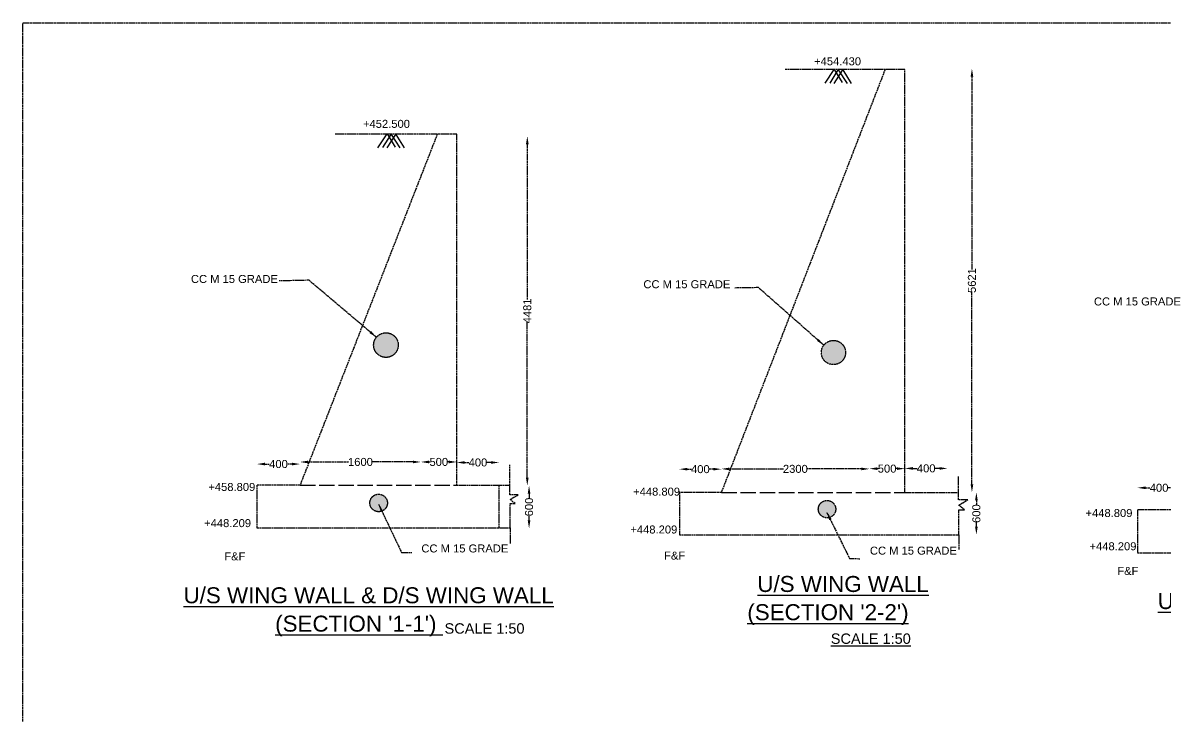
# Model space of a CAD drawing. Header units: millimetres. Extents: x -106493129 to -53243612, y 22134788 to 44283086.
# Drawn here: x -53256889 to -53249752, y 22139962 to 22144297 of the extents above; entities that cross this region are included whole.
import ezdxf

# ---------------------------------------------------------------- set-up
doc = ezdxf.new("R2010")
doc.units = ezdxf.units.MM
doc.header["$MEASUREMENT"] = 0
doc.linetypes.add('ACAD_ISO02W100', pattern=[15, 12, -3])
for name, color, linetype in [('DRAWING', 2, 'Continuous'), ('REF', 22, 'Continuous'), ('TEXT', 7, 'Continuous')]:
    doc.layers.add(name, color=color, linetype=linetype)
doc.styles.get("Standard").update_dxf_attribs({"font": 'arial.ttf', "height": 50})
doc.dimstyles.get("Standard").update_dxf_attribs({"dimtxt": 50, "dimasz": 50, "dimexe": 0.18, "dimexo": 0.0625, "dimgap": 0.09, "dimtad": 0, "dimdec": 0, "dimzin": 0, "dimdsep": 46, "dimtxsty": 'Standard', "dimcen": 0.09, "dimse1": 1, "dimse2": 1, "dimadec": 0, "dimazin": 0, "dimtfac": 1, "dimtdec": 0, "dimtofl": 0, "dimtmove": 0, "dimatfit": 3, "dimfxl": 1, "dimtolj": 1, "dimtzin": 0, "dimarcsym": 0})

# ---------------------------------------------------------------- blocks, each defined once
blk = doc.blocks.new('*D54')
at = {"layer": 'Defpoints', "color": 0, "linetype": 'ACAD_ISO02W100'}
for p in [(-53255425.9, 22141538.2), (-53255425.9, 22141405.1), (-53255157, 22141405.1)]:
    blk.add_point(p, dxfattribs=at)
at = {"layer": 'TEXT', "color": 0, "linetype": 'ACAD_ISO02W100', "lineweight": -2}
for p, q in [((-53255375.9, 22141538.2), (-53255347.7, 22141538.2)), ((-53255207, 22141538.2), (-53255235.2, 22141538.2))]:
    blk.add_line(p, q, dxfattribs=at)
at = {"layer": 'TEXT', "color": 0, "linetype": 'ACAD_ISO02W100'}
for points in [[(-53255375.9, 22141546.6), (-53255375.9, 22141529.9), (-53255425.9, 22141538.2)], [(-53255207, 22141546.6), (-53255207, 22141529.9), (-53255157, 22141538.2)]]:
    blk.add_solid(points, dxfattribs=at)
at = {"layer": 'TEXT', "color": 0, "linetype": 'ACAD_ISO02W100', "insert": (-53255291.4, 22141538.2), "char_height": 50, "attachment_point": 5}
blk.add_mtext('\\A1;400', dxfattribs=at)
blk = doc.blocks.new('*D55')
at = {"layer": 'Defpoints', "color": 0, "linetype": 'ACAD_ISO02W100'}
for p in [(-53254401.9, 22141551.1), (-53255157, 22141405.1), (-53254401.9, 22141405.1)]:
    blk.add_point(p, dxfattribs=at)
at = {"layer": 'TEXT', "color": 0, "linetype": 'ACAD_ISO02W100', "lineweight": -2}
for p, q in [((-53255107, 22141551.1), (-53254851.7, 22141551.1)), ((-53254451.9, 22141551.1), (-53254707.1, 22141551.1))]:
    blk.add_line(p, q, dxfattribs=at)
at = {"layer": 'TEXT', "color": 0, "linetype": 'ACAD_ISO02W100'}
for points in [[(-53255107, 22141559.4), (-53255107, 22141542.7), (-53255157, 22141551.1)], [(-53254451.9, 22141559.4), (-53254451.9, 22141542.7), (-53254401.9, 22141551.1)]]:
    blk.add_solid(points, dxfattribs=at)
at = {"layer": 'TEXT', "color": 0, "linetype": 'ACAD_ISO02W100', "insert": (-53254779.4, 22141551.1), "char_height": 50, "attachment_point": 5}
blk.add_mtext('\\A1;1600', dxfattribs=at)
blk = doc.blocks.new('*D56')
at = {"layer": 'Defpoints', "color": 0, "linetype": 'ACAD_ISO02W100'}
for p in [(-53254401.9, 22141551.1), (-53254177.7, 22141551.1), (-53254177.7, 22141551.1)]:
    blk.add_point(p, dxfattribs=at)
at = {"layer": 'TEXT', "color": 0, "linetype": 'ACAD_ISO02W100', "lineweight": -2}
for p, q in [((-53254351.9, 22141551.1), (-53254345, 22141551.1)), ((-53254227.7, 22141551.1), (-53254234.5, 22141551.1))]:
    blk.add_line(p, q, dxfattribs=at)
at = {"layer": 'TEXT', "color": 0, "linetype": 'ACAD_ISO02W100'}
for points in [[(-53254351.9, 22141559.4), (-53254351.9, 22141542.7), (-53254401.9, 22141551.1)], [(-53254227.7, 22141559.4), (-53254227.7, 22141542.7), (-53254177.7, 22141551.1)]]:
    blk.add_solid(points, dxfattribs=at)
at = {"layer": 'TEXT', "color": 0, "linetype": 'ACAD_ISO02W100', "insert": (-53254289.8, 22141551.1), "char_height": 50, "attachment_point": 5}
blk.add_mtext('\\A1;500', dxfattribs=at)
blk = doc.blocks.new('*D57')
at = {"layer": 'Defpoints', "color": 0, "linetype": 'ACAD_ISO02W100'}
for p in [(-53254177.7, 22141551.1), (-53253912.7, 22141547.8), (-53253912.7, 22141547.8)]:
    blk.add_point(p, dxfattribs=at)
at = {"layer": 'TEXT', "color": 0, "linetype": 'ACAD_ISO02W100', "lineweight": -2}
for p, q in [((-53254127.7, 22141547.8), (-53254101.4, 22141547.8)), ((-53253962.7, 22141547.8), (-53253988.9, 22141547.8))]:
    blk.add_line(p, q, dxfattribs=at)
at = {"layer": 'TEXT', "color": 0, "linetype": 'ACAD_ISO02W100'}
for points in [[(-53254127.7, 22141556.1), (-53254127.7, 22141539.5), (-53254177.7, 22141547.8)], [(-53253962.7, 22141556.1), (-53253962.7, 22141539.5), (-53253912.7, 22141547.8)]]:
    blk.add_solid(points, dxfattribs=at)
at = {"layer": 'TEXT', "color": 0, "linetype": 'ACAD_ISO02W100', "insert": (-53254045.2, 22141547.8), "char_height": 50, "attachment_point": 5}
blk.add_mtext('\\A1;400', dxfattribs=at)
blk = doc.blocks.new('*D58')
at = {"layer": 'Defpoints', "color": 0, "linetype": 'ACAD_ISO02W100'}
for p in [(-53253732.4, 22141403.5), (-53253727.5, 22141135.5), (-53253725.8, 22141135.5)]:
    blk.add_point(p, dxfattribs=at)
at = {"layer": 'TEXT', "color": 0, "linetype": 'ACAD_ISO02W100', "lineweight": -2}
for p, q in [((-53253725.8, 22141353.5), (-53253725.8, 22141324.9)), ((-53253725.8, 22141185.5), (-53253725.8, 22141214.1))]:
    blk.add_line(p, q, dxfattribs=at)
at = {"layer": 'TEXT', "color": 0, "linetype": 'ACAD_ISO02W100'}
for points in [[(-53253734.2, 22141353.5), (-53253717.5, 22141353.5), (-53253725.8, 22141403.5)], [(-53253734.2, 22141185.5), (-53253717.5, 22141185.5), (-53253725.8, 22141135.5)]]:
    blk.add_solid(points, dxfattribs=at)
at = {"layer": 'TEXT', "color": 0, "linetype": 'ACAD_ISO02W100', "insert": (-53253725.8, 22141269.5), "char_height": 50, "attachment_point": 5, "rotation": 90}
blk.add_mtext('\\A1;600', dxfattribs=at)
blk = doc.blocks.new('*D59')
at = {"layer": 'Defpoints', "color": 0, "linetype": 'ACAD_ISO02W100'}
for p in [(-53253746.1, 22143588.2), (-53253736.9, 22143588.2), (-53253725.8, 22141403.5)]:
    blk.add_point(p, dxfattribs=at)
at = {"layer": 'TEXT', "color": 0, "linetype": 'ACAD_ISO02W100', "lineweight": -2}
for p, q in [((-53253736.9, 22143538.2), (-53253736.9, 22142566.8)), ((-53253736.9, 22141453.5), (-53253736.9, 22142424.9))]:
    blk.add_line(p, q, dxfattribs=at)
at = {"layer": 'TEXT', "color": 0, "linetype": 'ACAD_ISO02W100'}
for points in [[(-53253745.3, 22143538.2), (-53253728.6, 22143538.2), (-53253736.9, 22143588.2)], [(-53253745.3, 22141453.5), (-53253728.6, 22141453.5), (-53253736.9, 22141403.5)]]:
    blk.add_solid(points, dxfattribs=at)
at = {"layer": 'TEXT', "color": 0, "linetype": 'ACAD_ISO02W100', "insert": (-53253736.9, 22142495.8), "char_height": 50, "attachment_point": 5, "rotation": 90}
blk.add_mtext('\\A1;4481', dxfattribs=at)
blk = doc.blocks.new('*D60')
at = {"layer": 'Defpoints', "color": 0, "linetype": 'ACAD_ISO02W100'}
for p in [(-53252786.9, 22141506), (-53252786.9, 22141360.8), (-53252524.4, 22141360.8)]:
    blk.add_point(p, dxfattribs=at)
at = {"layer": 'TEXT', "color": 0, "linetype": 'ACAD_ISO02W100', "lineweight": -2}
for p, q in [((-53252736.9, 22141506), (-53252711.9, 22141506)), ((-53252574.4, 22141506), (-53252599.4, 22141506))]:
    blk.add_line(p, q, dxfattribs=at)
at = {"layer": 'TEXT', "color": 0, "linetype": 'ACAD_ISO02W100'}
for points in [[(-53252736.9, 22141514.4), (-53252736.9, 22141497.7), (-53252786.9, 22141506)], [(-53252574.4, 22141514.4), (-53252574.4, 22141497.7), (-53252524.4, 22141506)]]:
    blk.add_solid(points, dxfattribs=at)
at = {"layer": 'TEXT', "color": 0, "linetype": 'ACAD_ISO02W100', "insert": (-53252655.6, 22141506), "char_height": 50, "attachment_point": 5}
blk.add_mtext('\\A1;400', dxfattribs=at)
blk = doc.blocks.new('*D61')
at = {"layer": 'Defpoints', "color": 0, "linetype": 'ACAD_ISO02W100'}
for p in [(-53251599.7, 22141507.7), (-53252524.4, 22141360.8), (-53251599.7, 22141360.8)]:
    blk.add_point(p, dxfattribs=at)
at = {"layer": 'TEXT', "color": 0, "linetype": 'ACAD_ISO02W100', "lineweight": -2}
for p, q in [((-53252474.4, 22141507.7), (-53252137.1, 22141507.7)), ((-53251649.7, 22141507.7), (-53251986.9, 22141507.7))]:
    blk.add_line(p, q, dxfattribs=at)
at = {"layer": 'TEXT', "color": 0, "linetype": 'ACAD_ISO02W100'}
for points in [[(-53252474.4, 22141516), (-53252474.4, 22141499.3), (-53252524.4, 22141507.7)], [(-53251649.7, 22141516), (-53251649.7, 22141499.3), (-53251599.7, 22141507.7)]]:
    blk.add_solid(points, dxfattribs=at)
at = {"layer": 'TEXT', "color": 0, "linetype": 'ACAD_ISO02W100', "insert": (-53252062, 22141507.7), "char_height": 50, "attachment_point": 5}
blk.add_mtext('\\A1;2300', dxfattribs=at)
blk = doc.blocks.new('*D62')
at = {"layer": 'Defpoints', "color": 0, "linetype": 'ACAD_ISO02W100'}
for p in [(-53251599.7, 22141507.7), (-53251377.9, 22141509.3), (-53251377.9, 22141507.7)]:
    blk.add_point(p, dxfattribs=at)
at = {"layer": 'TEXT', "color": 0, "linetype": 'ACAD_ISO02W100', "lineweight": -2}
for p, q in [((-53251549.7, 22141509.3), (-53251544, 22141509.3)), ((-53251427.9, 22141509.3), (-53251433.6, 22141509.3))]:
    blk.add_line(p, q, dxfattribs=at)
at = {"layer": 'TEXT', "color": 0, "linetype": 'ACAD_ISO02W100'}
for points in [[(-53251549.7, 22141517.6), (-53251549.7, 22141501), (-53251599.7, 22141509.3)], [(-53251427.9, 22141517.6), (-53251427.9, 22141501), (-53251377.9, 22141509.3)]]:
    blk.add_solid(points, dxfattribs=at)
at = {"layer": 'TEXT', "color": 0, "linetype": 'ACAD_ISO02W100', "insert": (-53251488.8, 22141509.3), "char_height": 50, "attachment_point": 5}
blk.add_mtext('\\A1;500', dxfattribs=at)
blk = doc.blocks.new('*D63')
at = {"layer": 'Defpoints', "color": 0, "linetype": 'ACAD_ISO02W100'}
for p in [(-53251377.9, 22141509.3), (-53251111.3, 22141510.9), (-53251111.3, 22141510.9)]:
    blk.add_point(p, dxfattribs=at)
at = {"layer": 'TEXT', "color": 0, "linetype": 'ACAD_ISO02W100', "lineweight": -2}
for p, q in [((-53251327.9, 22141510.9), (-53251300.8, 22141510.9)), ((-53251161.3, 22141510.9), (-53251188.4, 22141510.9))]:
    blk.add_line(p, q, dxfattribs=at)
at = {"layer": 'TEXT', "color": 0, "linetype": 'ACAD_ISO02W100'}
for points in [[(-53251327.9, 22141519.2), (-53251327.9, 22141502.6), (-53251377.9, 22141510.9)], [(-53251161.3, 22141519.2), (-53251161.3, 22141502.6), (-53251111.3, 22141510.9)]]:
    blk.add_solid(points, dxfattribs=at)
at = {"layer": 'TEXT', "color": 0, "linetype": 'ACAD_ISO02W100', "insert": (-53251244.6, 22141510.9), "char_height": 50, "attachment_point": 5}
blk.add_mtext('\\A1;400', dxfattribs=at)
blk = doc.blocks.new('*D64')
at = {"layer": 'Defpoints', "color": 0, "linetype": 'ACAD_ISO02W100'}
for p in [(-53251042.4, 22141360.8), (-53251042.4, 22141095.8), (-53250931, 22141095.8)]:
    blk.add_point(p, dxfattribs=at)
at = {"layer": 'TEXT', "color": 0, "linetype": 'ACAD_ISO02W100', "lineweight": -2}
for p, q in [((-53250931, 22141310.8), (-53250931, 22141283.7)), ((-53250931, 22141145.8), (-53250931, 22141172.9))]:
    blk.add_line(p, q, dxfattribs=at)
at = {"layer": 'TEXT', "color": 0, "linetype": 'ACAD_ISO02W100'}
for points in [[(-53250939.3, 22141310.8), (-53250922.6, 22141310.8), (-53250931, 22141360.8)], [(-53250939.3, 22141145.8), (-53250922.6, 22141145.8), (-53250931, 22141095.8)]]:
    blk.add_solid(points, dxfattribs=at)
at = {"layer": 'TEXT', "color": 0, "linetype": 'ACAD_ISO02W100', "insert": (-53250931, 22141228.3), "char_height": 50, "attachment_point": 5, "rotation": 90}
blk.add_mtext('\\A1;600', dxfattribs=at)
blk = doc.blocks.new('*D65')
at = {"layer": 'Defpoints', "color": 0, "linetype": 'ACAD_ISO02W100'}
for p in [(-53250958.8, 22144010.7), (-53250953.1, 22144010.7), (-53250931, 22141360.8)]:
    blk.add_point(p, dxfattribs=at)
at = {"layer": 'TEXT', "color": 0, "linetype": 'ACAD_ISO02W100', "lineweight": -2}
for p, q in [((-53250958.8, 22143960.7), (-53250958.8, 22142755.7)), ((-53250958.8, 22141410.8), (-53250958.8, 22142615.8))]:
    blk.add_line(p, q, dxfattribs=at)
at = {"layer": 'TEXT', "color": 0, "linetype": 'ACAD_ISO02W100'}
for points in [[(-53250967.1, 22143960.7), (-53250950.4, 22143960.7), (-53250958.8, 22144010.7)], [(-53250967.1, 22141410.8), (-53250950.4, 22141410.8), (-53250958.8, 22141360.8)]]:
    blk.add_solid(points, dxfattribs=at)
at = {"layer": 'TEXT', "color": 0, "linetype": 'ACAD_ISO02W100', "insert": (-53250958.8, 22142685.7), "char_height": 50, "attachment_point": 5, "rotation": 90}
blk.add_mtext('\\A1;5621', dxfattribs=at)
blk = doc.blocks.new('*D66')
at = {"layer": 'Defpoints', "color": 0, "linetype": 'ACAD_ISO02W100'}
for p in [(-53249923.6, 22141389.6), (-53249923.6, 22141252), (-53249655.1, 22141252)]:
    blk.add_point(p, dxfattribs=at)
at = {"layer": 'TEXT', "color": 0, "linetype": 'ACAD_ISO02W100', "lineweight": -2}
for p, q in [((-53249873.6, 22141389.6), (-53249845.6, 22141389.6)), ((-53249705.1, 22141389.6), (-53249733.1, 22141389.6))]:
    blk.add_line(p, q, dxfattribs=at)
at = {"layer": 'TEXT', "color": 0, "linetype": 'ACAD_ISO02W100'}
for points in [[(-53249873.6, 22141398), (-53249873.6, 22141381.3), (-53249923.6, 22141389.6)], [(-53249705.1, 22141398), (-53249705.1, 22141381.3), (-53249655.1, 22141389.6)]]:
    blk.add_solid(points, dxfattribs=at)
at = {"layer": 'TEXT', "color": 0, "linetype": 'ACAD_ISO02W100', "insert": (-53249789.4, 22141389.6), "char_height": 50, "attachment_point": 5}
blk.add_mtext('\\A1;400', dxfattribs=at)

msp = doc.modelspace()

# ---------------------------------------------------------------- hatches: boundary and pattern name
at = {"layer": 'TEXT', "linetype": 'ACAD_ISO02W100'}
h = msp.add_hatch(dxfattribs=at)
h.set_pattern_fill('AR-CONC', color=0, style=0)
h.set_pattern_definition([(50, (0, 0), (7.172601826, -0.6275213498), [0.75, -8.25]), (355, (0, 0), (-1.3875133361, 7.521921337), [0.6, -6.6]), (100.4514, (0.598, -0.052), (5.7850938171, 6.8943954206), [0.6374019, -7.01142112]), (46.1842, (0, 2), (10.6724104863, -1.6551901433), [1.125, -12.375]), (96.6356, (0.889, 1.862), (9.3466270555, 9.741178709), [0.95610288, -10.51713]), (351.1842, (0, 2), (9.3466194513, 9.7411860093), [0.9, -9.9]), (21, (1, 1.5), (5.9690705212, -4.02618890665), [0.75, -8.25]), (326, (1, 1.5), (2.4331533192, 7.2515004505), [0.6, -6.6]), (71.4514, (1.4974, 1.1645), (8.4022262858, 3.2253049671), [0.6374019, -7.01142112]), (37.5, (0, 0), (0.12159855317, 3.32893853831), [0, -6.52, 0, -6.7, 0, -6.625]), (7.5, (0, 0), (2.63069537442, 3.94411711882), [0, -3.82, 0, -6.37, 0, -2.525]), (327.5, (-2.23, 0), (5.33822436172, -0.22554871734), [0, -2.5, 0, -7.8, 0, -10.35]), (317.5, (-3.23, 0), (5.83186169342, 1.00104982332), [0, -3.25, 0, -5.18, 0, -7.35])])
h.paths.add_polyline_path([(-53254697, 22142282, 1), (-53254542.9, 22142282, 1)])
h.paths.add_polyline_path([(-53254720.7, 22141294.9, 1), (-53254610.8, 22141294.9, 1)])
h.paths.add_polyline_path([(-53251748.3, 22142235.6, 1), (-53251899.8, 22142235.6, 1)])
h.paths.add_polyline_path([(-53251918.5, 22141256.1, 1), (-53251809.8, 22141256.1, 1)])

# ---------------------------------------------------------------- linework, layer by layer
at = {"layer": 'DRAWING', "color": 0, "linetype": 'ACAD_ISO02W100'}
for points in [[(-53251500.8, 22144006.4), (-53252524.4, 22141360.8)], [(-53251377.9, 22141360.8), (-53251377.9, 22144006.4), (-53252126, 22144006.4)], [(-53249655.1, 22141252), (-53249923.6, 22141252), (-53249923.6, 22140983.2), (-53248436.8, 22140983.2), (-53248373.5, 22140729.4), (-53248242.1, 22140729.4), (-53248242.1, 22141252), (-53248510.8, 22141252), (-53248510.8, 22143891.6), (-53249246.9, 22143891.6)], [(-53254299, 22143601.4), (-53255157, 22141405.1)], [(-53254177.7, 22141405.1), (-53254177.7, 22143601.4), (-53254936.3, 22143601.4)], [(-53253844.7, 22141138.9), (-53253844.7, 22141290.9), (-53253812.8, 22141290.9), (-53253844.1, 22141317.1), (-53253794.5, 22141344.7), (-53253846, 22141344.7), (-53253846, 22141533.5)], [(-53251040.7, 22141095.8), (-53251040.7, 22141251.3), (-53251005.1, 22141251.3), (-53251041.6, 22141281.4), (-53250984.5, 22141313.5), (-53251042.4, 22141313.5), (-53251042.4, 22141463)], [(-53255157, 22141405.1), (-53255425.9, 22141405.1), (-53255425.9, 22141138.9), (-53253844.7, 22141138.9), (-53253844.7, 22141040.4)], [(-53254177.7, 22141405.1), (-53253846, 22141405.1)], [(-53253915, 22141405.1), (-53253915, 22141138.9)], [(-53252524.4, 22141360.8), (-53252786.9, 22141360.8), (-53252786.9, 22141095.8), (-53251040.7, 22141095.8), (-53251040.7, 22141004.3)], [(-53251377.9, 22141360.8), (-53251042.4, 22141360.8)]]:
    msp.add_lwpolyline(points, dxfattribs=at)
at = {"layer": 'DRAWING', "color": 0}
for points in [[(-53251845.4, 22143920.4), (-53251794.4, 22144002.7), (-53251738.8, 22143918)], [(-53251818.7, 22143918), (-53251765.4, 22144003.1), (-53251712.6, 22143918.5)], [(-53254639.1, 22143517.1), (-53254588.2, 22143599.4), (-53254532.5, 22143514.7)], [(-53254612.5, 22143514.7), (-53254559.1, 22143599.9), (-53254506.4, 22143515.2)]]:
    msp.add_lwpolyline(points, dxfattribs=at)
at = {"layer": 'DRAWING', "color": 0, "linetype": 'ACAD_ISO02W100', "ltscale": 8}
for points in [[(-53255157, 22141405.1), (-53254177.7, 22141405.1)], [(-53252524.4, 22141360.8), (-53251377.9, 22141360.8)]]:
    msp.add_lwpolyline(points, dxfattribs=at)
at = {"layer": 'DRAWING', "color": 0, "linetype": 'ACAD_ISO02W100'}
for centre, radius in [((-53254619.9, 22142282), 77), ((-53251824, 22142235.6), 75.8), ((-53254665.8, 22141294.9), 54.9), ((-53251864.2, 22141256.1), 54.4)]:
    msp.add_circle(centre, radius, dxfattribs=at)
at = {"layer": 'REF', "color": 0}
for points in [[(-53251876.3, 22143919), (-53251819.2, 22144005.8), (-53251769, 22143923.8)], [(-53254670, 22143515.8), (-53254613, 22143602.6), (-53254562.7, 22143520.6)]]:
    msp.add_lwpolyline(points, dxfattribs=at)
at = {"layer": 'TEXT', "color": 0, "linetype": 'ACAD_ISO02W100'}
msp.add_lwpolyline([(-53243611.6, 22134801.4), (-53256888.7, 22134801.4), (-53256888.7, 22144297.3), (-53243611.6, 22144297.3)], close=True, dxfattribs=at)

# ---------------------------------------------------------------- texts
for s, height, p in [('+454.430', 50, (-53251945, 22144031.7)), ('+452.500', 50, (-53254763.4, 22143640.6)), ('CC M 15 GRADE', 50, (-53255838.5, 22142670.5)), ('CC M 15 GRADE', 50, (-53253011.5, 22142637.6)), ('CC M 15 GRADE', 50, (-53250196.6, 22142529.9)), ('+458.809', 50, (-53255729.8, 22141369.9)), ('+448.809', 50, (-53253075.6, 22141340.6)), ('+448.809', 50, (-53250249.2, 22141206.9)), ('+448.209', 50, (-53255756, 22141143.8)), ('+448.209', 50, (-53253093, 22141103.9)), ('CC M 15 GRADE', 50, (-53254398.6, 22140985.4)), ('CC M 15 GRADE', 50, (-53251596.2, 22140971.7)), ('+448.209', 50, (-53250224.2, 22140999)), ('F&F', 50, (-53255630.1, 22140935.9)), ('F&F', 50, (-53252882, 22140940.9)), ('F&F', 50, (-53250050.7, 22140845)), ('%%UU/S WING WALL', 100, (-53252299.6, 22140738.2)), ('%%UU/S WING WALL & D/S WING WALL', 100, (-53255884.7, 22140667.5)), ('%%UU/S RETURN WALL', 100, (-53249798.2, 22140631.5)), ("%%U(SECTION '2-2')", 100, (-53252362.2, 22140561.7)), ("%%U(SECTION '1-1') ", 100, (-53255312.1, 22140490.2)), ('SCALE 1:50', 65, (-53254253.9, 22140477.6)), ('%%USCALE 1:50', 65, (-53251840.5, 22140413.7))]:
    msp.add_text(s, height=height, dxfattribs=at).set_placement(p)

# ---------------------------------------------------------------- dimensions: what is measured, and where the dimension line sits
for base, p1, p2, text, picture, middle in [((-53250958.8, 22144010.7), (-53250931, 22141360.8), (-53250953.1, 22144010.7), '5621', '*D65', (-53250958.8, 22142685.7)), ((-53253736.9, 22143588.2), (-53253725.8, 22141403.5), (-53253746.1, 22143588.2), '4481', '*D59', (-53253736.9, 22142495.8)), ((-53253725.8, 22141135.5), (-53253732.4, 22141403.5), (-53253727.5, 22141135.5), '600', '*D58', (-53253725.8, 22141269.5)), ((-53250931, 22141095.8), (-53251042.4, 22141360.8), (-53251042.4, 22141095.8), '600', '*D64', (-53250931, 22141228.3))]:
    dim = msp.add_linear_dim(base=base, p1=p1, p2=p2, angle=90, text=text, dimstyle='Standard', dxfattribs=at)
    dim.commit()
    dim.dimension.update_dxf_attribs({"geometry": picture, "text_midpoint": middle})
for base, p1, p2, text, picture, middle in [((-53255425.9, 22141538.2), (-53255157, 22141405.1), (-53255425.9, 22141405.1), '400', '*D54', (-53255291.4, 22141538.2)), ((-53254401.9, 22141551.1), (-53255157, 22141405.1), (-53254401.9, 22141405.1), '1600', '*D55', (-53254779.4, 22141551.1)), ((-53254177.7, 22141551.1), (-53254401.9, 22141551.1), (-53254177.7, 22141551.1), '500', '*D56', (-53254289.8, 22141551.1)), ((-53253912.7, 22141547.8), (-53254177.7, 22141551.1), (-53253912.7, 22141547.8), '400', '*D57', (-53254045.2, 22141547.8)), ((-53252786.9, 22141506), (-53252524.4, 22141360.8), (-53252786.9, 22141360.8), '400', '*D60', (-53252655.6, 22141506)), ((-53251599.7, 22141507.7), (-53252524.4, 22141360.8), (-53251599.7, 22141360.8), '2300', '*D61', (-53252062, 22141507.7)), ((-53251377.9, 22141509.3), (-53251599.7, 22141507.7), (-53251377.9, 22141507.7), '500', '*D62', (-53251488.8, 22141509.3)), ((-53251111.3, 22141510.9), (-53251377.9, 22141509.3), (-53251111.3, 22141510.9), '400', '*D63', (-53251244.6, 22141510.9)), ((-53249923.6, 22141389.6), (-53249655.1, 22141252), (-53249923.6, 22141252), '400', '*D66', (-53249789.4, 22141389.6))]:
    dim = msp.add_linear_dim(base=base, p1=p1, p2=p2, text=text, dimstyle='Standard', dxfattribs=at)
    dim.commit()
    dim.dimension.update_dxf_attribs({"geometry": picture, "text_midpoint": middle})

# ---------------------------------------------------------------- leaders
for points in [[(-53254679.4, 22142331), (-53255100.6, 22142687.4), (-53255288, 22142683.1)], [(-53251884.5, 22142281.3), (-53252292.8, 22142641.5), (-53252439.4, 22142638.9)], [(-53254666, 22141286.4), (-53254522.7, 22140985.9), (-53254458.8, 22140985.9)], [(-53251865.6, 22141235.9), (-53251723.4, 22140947.6), (-53251660, 22140946.2)]]:
    msp.add_leader(points, dimstyle='Standard', override={"dimgap": 0.09, "dimtad": 0}, dxfattribs=at)

doc.saveas('drawing.dxf')
